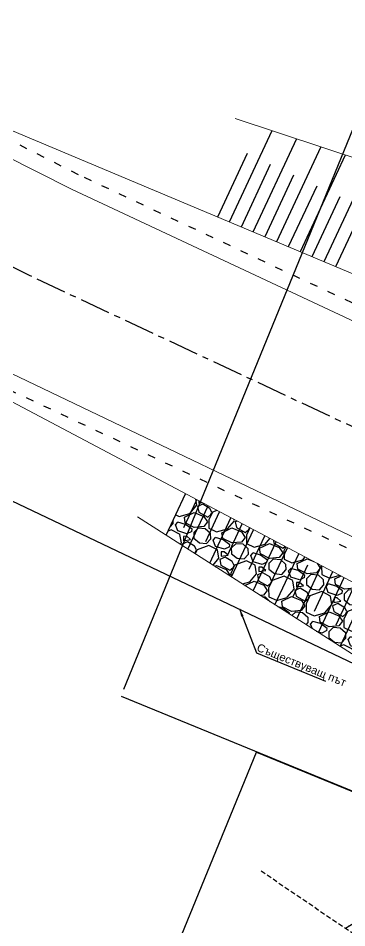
# Model space of a CAD drawing. Header units: centimetres. Extents: x 8495135 to 959133560, y 4530079 to 463453963.
# Drawn here: x 959127359 to 959128386, y 463416989 to 463419829 of the extents above; entities that cross this region are included whole.
import ezdxf

# ---------------------------------------------------------------- set-up
doc = ezdxf.new("R2010")
doc.units = ezdxf.units.CM
doc.header["$LTSCALE"] = 0.1
for name, pattern in [('ACAD_ISO03W100', [30, 12, -18]), ('CENTER', [50.8, 31.75, -6.35, 6.35, -6.35]), ('DASHED', [0.75, 0.5, -0.25])]:
    doc.linetypes.add(name, pattern=pattern)
for name, color, linetype in [('br_centre line', 1, 'CENTER'), ('br_dimension', 1, 'Continuous'), ('br_hatch', 9, 'Continuous'), ('br_hatch_dark', 8, 'Continuous')]:
    doc.layers.add(name, color=color, linetype=linetype)
doc.layers.add('br_text', color=2, linetype='Continuous', lineweight=35)
doc.layers.add('dimension', color=1, linetype='Continuous', lineweight=20)
doc.styles.add('MM 1 to 150', font='arial.ttf', dxfattribs={"height": 37.5})
doc.styles.add('MM_ARIAL', font='arial.ttf')
doc.dimstyles.new('MM DIM 1 to 100', dxfattribs={"dimscale": 10, "dimtxt": 2.5, "dimasz": 2.5, "dimexe": 2.1, "dimexo": 1.5, "dimgap": 1.5, "dimtad": 1, "dimdec": 0, "dimdsep": 46, "dimtxsty": 'MM_ARIAL', "dimcen": 3, "dimclrd": 1, "dimclre": 1, "dimclrt": 7, "dimaunit": 2, "dimadec": 1, "dimazin": 0, "dimtp": 100, "dimtm": 3, "dimtfac": 1, "dimtdec": 0, "dimtix": 1, "dimtmove": 0, "dimatfit": 3, "dimfxl": 0, "dimtolj": 1, "dimtzin": 0, "dimarcsym": 0})
doc.dimstyles.new('MM DIM 1 to 50', dxfattribs={"dimscale": 5, "dimtxt": 2.5, "dimasz": 2.5, "dimexe": 2.1, "dimexo": 1.5, "dimgap": 1.5, "dimtad": 1, "dimdec": 0, "dimdsep": 46, "dimtxsty": 'MM_ARIAL', "dimcen": 3, "dimclrd": 1, "dimclre": 1, "dimclrt": 7, "dimaunit": 2, "dimadec": 1, "dimazin": 0, "dimtp": 100, "dimtm": 3, "dimtfac": 1, "dimtdec": 0, "dimtix": 1, "dimtmove": 2, "dimatfit": 3, "dimfxl": 0, "dimtolj": 1, "dimtzin": 0, "dimarcsym": 0})

msp = doc.modelspace()

# ---------------------------------------------------------------- hatches: boundary and pattern name
at = {"layer": 'br_hatch'}
h = msp.add_hatch(dxfattribs=at)
h.set_pattern_fill('GRAVEL', color=256, scale=5)
h.set_pattern_definition([(205.7463, (959128825.42, 463418807.923), (-1373.33783, -672.79136), [17.086, -1691.524]), (162.7033, (959128810.03, 463418800.501), (1458.480056, -459.935786), [29.3202, -2902.7024]), (110.244, (959128782.0355, 463418809.2185), (645.95478, -1774.04944), [20.674, -2046.736]), (245.00723, (959128724.1684, 463418798.6036), (1079.972526, 2302.474396), [26.7002, -2643.322]), (270.5672, (959128712.8874, 463418774.4036), (-10.183513, 1650.968593), [26.1817, -2591.9904]), (335.00723, (959128713.1466, 463418748.223), (-2302.474396, 1079.972526), [26.7002, -2643.322]), (15.4278, (959128737.3467, 463418736.942), (-2009.109095, -549.71051), [35.3097, -3495.6558]), (49.98887, (959128771.384, 463418746.3354), (1881.395755, 2248.801239), [33.336, -3300.263]), (99.1631, (959128792.817, 463418771.868), (-314.650858, 1912.864825), [26.7906, -2652.2773]), (152.9699, (959128788.551, 463418798.317), (1244.70596, -646.87331), [30.5857, -1498.697]), (200.13098, (959128761.306, 463418812.217), (-1939.701403, -715.362472), [39.554, -3915.8386]), (116.5476, (959128840.042, 463418749.787), (-533.97598, 1042.0339), [13.5, -1336.5283]), (149.2028, (959128834.008, 463418761.864), (1431.643475, -860.647408), [25.684, -2542.732]), (202.7335, (959128811.95, 463418775.015), (-48.122, -117.53), [17.96, -161.645]), (180.9321, (959128809.493, 463418792.487), (683.8934, -5.55102), [9.672, -957.531]), (269.535, (959128799.822, 463418792.33), (26.83658, 400.7116), [13.678, -670.238]), (8.6973, (959128799.711, 463418778.652), (448.83375, 90.69325), [22.216, -718.315]), (139.2986, (959128821.67, 463418782.01), (186.9375, -213.7741), [16.064, -385.545]), (354.1231, (959128731.655, 463418820.24), (1319.66467, -128.63187), [22.5044, -2227.9413]), (48.0797, (959128754.041, 463418817.936), (-999.46279, -1100.33955), [18.88, -1869.111]), (270.9321, (959128831.296, 463418805.517), (5.55102, 683.8934), [19.344, -947.859]), (321.344, (959128831.611, 463418786.175), (-1030.93186, 833.81083), [22.5044, -2227.9413]), (317.1775, (959128701.82, 463418747.372), (-491.40486, 475.67033), [21.702, -1063.387]), (272.5087, (959128717.737, 463418732.62), (-58.30565, 1533.438767), [18.1836, -1800.1797]), (44.535, (959128784.35, 463418687.506), (475.67033, 491.40486), [19.344, -947.859]), (355.08757, (959128798.138, 463418701.073), (-1720.376285, 155.46845), [21.289, -2107.619]), (47.1775, (959128726.76, 463418711.086), (-475.67033, -491.40486), [10.851, -1074.2376]), (79.0435, (959128777.298, 463418690.393), (74.9587, 518.24144), [6.476, -641.1]), (143.6973, (959128778.528, 463418696.75), (304.46734, -261.8962), [26.182, -497.453]), (163.74255, (959128757.4286, 463418712.252), (1223.4204, -363.691523), [24.2633, -2402.0682]), (281.4236, (959128795.38, 463418768.074), (-21.2856, 283.1818), [18.316, -439.589]), (330.89077, (959128799.008, 463418750.1205), (1901.762781, -1053.135948), [31.978, -3165.8005]), (38.6789, (959128826.947, 463418734.564), (-806.97425, -630.22025), [13.0754, -1294.4696]), (67.734, (959128837.15, 463418742.74), (-69.408, 165.652), [7.62, -119.38]), (97.99, (959128756.522, 463418716.74), (133.26436, -1015.197326), [17.6433, -1746.697]), (25.7463, (959128754.069, 463418734.212), (1373.33783, 672.79136), [34.172, -1674.438]), (337.734, (959128784.85, 463418749.06), (165.652, 69.408), [33.02, -93.98]), (303.0384, (959128815.407, 463418736.5445), (838.44332, -1303.930135), [20.0805, -1987.966]), (231.7881, (959128826.355, 463418719.711), (-310.01837, -421.99717), [18.4915, -906.0825]), (185.3795, (959128814.9163, 463418705.1816), (-2714.288054, -260.9777), [30.1073, -2980.6232]), (153.1596, (959128784.9416, 463418702.359), (-1479.76561, 743.117581), [31.8515, -3153.2923])])
h.paths.add_polyline_path([(959128593.94, 463417968.25), (959127882.23, 463418343.85), (959127821.73, 463418214.47), (959128504.99, 463417778.08, 0.4072412), (959128782.88, 463417872.27), (959128587.41, 463417952.31)])

# ---------------------------------------------------------------- linework, layer by layer
at = {"layer": 'br_centre line', "ltscale": 30}
msp.add_lwpolyline([(959133511.84, 463417084.09), (959132807.91, 463417175.21), (959132115.76, 463417289.83), (959131431.65, 463417445.46), (959130751.95, 463417627.77), (959130084.32, 463417846.91), (959129425.3, 463418092.48), (959128747.21, 463418392.52), (959127394.27, 463419025.18), (959126024.89, 463419716.05), (959124668.37, 463420433.99), (959123335.83, 463421191.35), (959122016.19, 463421973.57), (959120721.93, 463422795.18), (959119443.27, 463423641.66), (959118190.75, 463424527.65)], dxfattribs=at)
at = {"layer": 'br_dimension'}
for p, q in [((959127689.2, 463417734.13), (959128480.66, 463419667.12)), ((959130347.89, 463416618.91), (959127681.62, 463417710.61))]:
    msp.add_line(p, q, dxfattribs=at)
msp.add_lwpolyline([(959104820.7, 463435972.9), (959105975, 463434629.1), (959107154.1, 463433306.2), (959108379.1, 463432022.9), (959109629.1, 463430764.5), (959110916.6, 463429547.9), (959112229.1, 463428356.2), (959113579.1, 463427208.3), (959114953.91, 463426087.5), (959116361.72, 463425010.4), (959117791.6, 463423962.5), (959119254.1, 463422962.5), (959120737.5, 463421989.5), (959122250, 463421066.6), (959123782.81, 463420172.9), (959125341.6, 463419331.2), (959126920.31, 463418520.8), (959128520.31, 463417760.4), (959130133.2, 463417031.2), (959131775, 463416356.2), (959133425, 463415714.5)], dxfattribs=at)
at = {"layer": 'br_dimension', "linetype": 'ACAD_ISO03W100', "ltscale": 20}
for points in [[(959133556.77, 463417431.19), (959132858.98, 463417521.52), (959132183.23, 463417633.43), (959131515.83, 463417785.25), (959130851.94, 463417963.33), (959130200.04, 463418177.3), (959129557.33, 463418416.79), (959128892.17, 463418711.11), (959127547.26, 463419340.02), (959126185.59, 463420026.99), (959124836.74, 463420740.87), (959123511.55, 463421494.05), (959122199.25, 463422271.93), (959120912.33, 463423088.87), (959119640.97, 463423930.52), (959118395.46, 463424811.55)], [(959133466.9, 463416736.99), (959132756.84, 463416828.9), (959132048.29, 463416946.24), (959131347.46, 463417105.67), (959130651.96, 463417292.22), (959129968.59, 463417516.52), (959129293.26, 463417768.17), (959128602.25, 463418073.92), (959127241.28, 463418710.34), (959125864.19, 463419405.1), (959124500, 463420127.1), (959123160.11, 463420888.64), (959121833.12, 463421675.22), (959120531.52, 463422501.48), (959119245.56, 463423352.8), (959117986.03, 463424243.74)]]:
    msp.add_lwpolyline(points, dxfattribs=at)
at = {"layer": 'br_hatch'}
for p, q in [((959128152.19, 463419477.39), (959128018.8, 463419192.14)), ((959128228.64, 463419452.02), (959128092.63, 463419161.17)), ((959128305.09, 463419426.64), (959128166.46, 463419130.19)), ((959128074.75, 463419406.22), (959127981.89, 463419207.63)), ((959128381.53, 463419401.26), (959128240.29, 463419099.21)), ((959128147.22, 463419372.33), (959128055.72, 463419176.66)), ((959128457.98, 463419375.88), (959128314.12, 463419068.23)), ((959128219.69, 463419338.44), (959128129.55, 463419145.68)), ((959128292.16, 463419304.55), (959128203.38, 463419114.7)), ((959128364.62, 463419270.67), (959128277.2, 463419083.72)), ((959128437.09, 463419236.78), (959128351.03, 463419052.74)), ((959127821.73, 463418214.47), (959127882.23, 463418343.85)), ((959127877.09, 463418238.44), (959127917.64, 463418325.15)), ((959127889.73, 463418171.03), (959127953.06, 463418306.46)), ((959127945.1, 463418195), (959127988.48, 463418287.77)), ((959127957.73, 463418127.6), (959128023.89, 463418269.08)), ((959128013.1, 463418151.57), (959128059.31, 463418250.39)), ((959128025.74, 463418084.17), (959128094.73, 463418231.7)), ((959128081.1, 463418108.13), (959128130.15, 463418213.01)), ((959128093.74, 463418040.73), (959128165.56, 463418194.32)), ((959128149.11, 463418064.7), (959128200.98, 463418175.63)), ((959128161.75, 463417997.3), (959128236.4, 463418156.94)), ((959128217.11, 463418021.27), (959128264.07, 463418121.68)), ((959128229.75, 463417953.87), (959128307.23, 463418119.56)), ((959128285.12, 463417977.83), (959128342.65, 463418100.87)), ((959128297.76, 463417910.43), (959128378.07, 463418082.18)), ((959128353.12, 463417934.4), (959128413.48, 463418063.48)), ((959128365.76, 463417867), (959128448.9, 463418044.79))]:
    msp.add_line(p, q, dxfattribs=at)
msp.add_lwpolyline([(959128103.82, 463417537.74), (959131126.7, 463416300.03), (959130820.81, 463415552.66), (959127797.92, 463416790.37)], close=True, dxfattribs=at)
at = {"layer": 'br_hatch_dark', "linetype": 'DASHED', "ltscale": 300}
msp.add_lwpolyline([(959128118.36, 463417166.68), (959128645.89, 463416808.27), (959129244, 463416667.11), (959130924.85, 463416011.31)], dxfattribs=at)
at = {"layer": 'dimension'}
for p, q in [((959128899.18, 463419229.4), (959128037.09, 463419515.61)), ((959128504.99, 463417778.08), (959127731.49, 463418272.1))]:
    msp.add_line(p, q, dxfattribs=at)
for points in [[(959128757.09, 463418882.36), (959127288.4, 463419498.62), (959126197.07, 463420049.2), (959124848.77, 463420762.79), (959123524.11, 463421515.68), (959122212.33, 463422293.24), (959120925.93, 463423109.85), (959119655.1, 463423951.15), (959118410.08, 463424831.83), (959117180.64, 463425735.4), (959115980.33, 463426673.76), (959114796.9, 463427636.52), (959113646.01, 463428634.85), (959112511.57, 463429653.66), (959111410.2, 463430707.61), (959110325.42, 463431782.19), (959109262.55, 463432903.6), (959108513.32, 463433615.81), (959107807.51, 463434341.5), (959107121.71, 463435085.49), (959106464.7, 463435857.66), (959105832.6, 463436644.68), (959105232.5, 463437459.05), (959104653.44, 463438287.02)], [(959128593.94, 463417968.25), (959127230.36, 463418687.86), (959125852.71, 463419382.89), (959124487.97, 463420105.18), (959123147.56, 463420867.01), (959121820.04, 463421653.91), (959120517.92, 463422480.5), (959119231.43, 463423332.16), (959117971.41, 463424223.46), (959116727.5, 463425137.66), (959115512.67, 463426087.38), (959114314.4, 463427062.21), (959113149.69, 463428072.53), (959112001.61, 463429103.59), (959110886.99, 463430170.22), (959109789.21, 463431257.68), (959108731.66, 463432373.48), (959107985.93, 463433082.35), (959107262.86, 463433825.79), (959106560.15, 463434588.12), (959105886.6, 463435379.73), (959105238.08, 463436187.2), (959104623.21, 463437021.61)], [(959133550.35, 463417381.61), (959132851.69, 463417472.05), (959132173.59, 463417584.34), (959131503.81, 463417736.71), (959130837.65, 463417915.39), (959130183.51, 463418130.1), (959129538.47, 463418370.46), (959128871.46, 463418665.6), (959127525.41, 463419295.04), (959126162.64, 463419982.57), (959124812.69, 463420697.03), (959123486.45, 463421450.81), (959122173.1, 463422229.31), (959120885.13, 463423046.91), (959119612.73, 463423889.25), (959118366.22, 463424770.99)], [(959133473.32, 463416786.57), (959132764.13, 463416878.37), (959132057.93, 463416995.32), (959131359.49, 463417154.21), (959130666.24, 463417340.16), (959129979.44, 463417549.84), (959129312.12, 463417814.5), (959128617.98, 463418107.28), (959127263.14, 463418755.32), (959125887.15, 463419449.52), (959124524.05, 463420170.94), (959123185.22, 463420931.88), (959121859.27, 463421717.84), (959120558.72, 463422543.44), (959119273.8, 463423394.06), (959118015.28, 463424284.3)]]:
    msp.add_lwpolyline(points, dxfattribs=at)

# ---------------------------------------------------------------- texts
at = {"layer": 'br_text', "insert": (959128375.19, 463417734.77), "char_height": 25.0012, "width": 545.7326, "attachment_point": 9, "rotation": 337.73354, "style": 'MM 1 to 150'}
msp.add_mtext('Съществуващ път', dxfattribs=at)

# ---------------------------------------------------------------- leaders
at = {"layer": 'br_dimension'}
msp.add_leader([(959128050.73, 463417985), (959128103.58, 463417847.35), (959128319.2, 463417759.07)], dimstyle='MM DIM 1 to 100', dxfattribs=at)
at = {"layer": 'br_dimension', "color": 1}
msp.add_leader([(959128382.13, 463416987.47), (959128409.06, 463417004.89), (959128455.69, 463416985.79)], dimstyle='MM DIM 1 to 50', dxfattribs=at)

doc.saveas('drawing.dxf')
